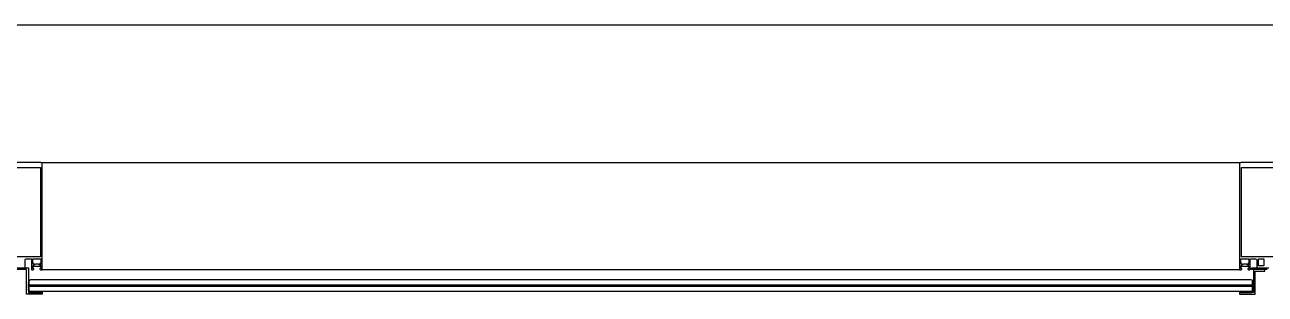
# Model space of a CAD drawing. Header units: inches. Extents: x 19839 to 37459, y -6108 to 838.
# Drawn here: x 34129.2 to 34273.2, y -4469.8 to -4438.5 of the extents above; entities that cross this region are included whole.
import ezdxf

# ---------------------------------------------------------------- set-up
doc = ezdxf.new("R2010")
doc.units = ezdxf.units.IN
doc.header["$MEASUREMENT"] = 0
doc.layers.add('01_Existing Wall Hatch', color=251, linetype='Continuous')
doc.layers.add('AVM100_CEPHE_CELIK-TASIYICI-YATAY', color=112, linetype='Continuous')

# ---------------------------------------------------------------- blocks, each defined once
blk = doc.blocks.new('asma 2')
at = {"color": 0}
for p, q in [((38552.1, 3637.95, 0), (38547.39, 3637.95, 0)), ((38552.1, 3637.95, 0), (38691.39, 3637.95)), ((38552.21, 3637.91, 0), (38552.1, 3637.95, 0)), ((38552.25, 3637.8, 0), (38552.21, 3637.91, 0)), ((38552.25, 3625.45, 0), (38552.25, 3637.8, 0)), ((38691.29, 3637.9, 0), (38691.25, 3637.8, 0)), ((38691.25, 3637.8, 0), (38691.25, 3625.45, 0)), ((38691.39, 3637.95, 0), (38691.29, 3637.9, 0)), ((38696.1, 3637.95, 0), (38691.39, 3637.95, 0)), ((38547.46, 3637.37, 0), (38552.04, 3637.37, 0)), ((38552.04, 3637.37, 0), (38552.04, 3626.98, 0)), ((38691.46, 3626.98, 0), (38691.46, 3637.37, 0)), ((38691.46, 3637.37, 0), (38696.04, 3637.37, 0)), ((38552.04, 3626.98, 0), (38547.46, 3626.98, 0)), ((38550.25, 3626.6, 0), (38550.31, 3626.72, 0)), ((38550.25, 3625.68, 0), (38550.25, 3626.6, 0)), ((38550.31, 3626.72, 0), (38550.4, 3626.75, 0)), ((38550.4, 3626.75, 0), (38550.96, 3626.75, 0)), ((38550.96, 3626.75, 0), (38551.01, 3626.7, 0)), ((38551.01, 3626.7, 0), (38551.01, 3625.49, 0)), ((38551.16, 3626.75, 0), (38551.61, 3626.75, 0)), ((38551.16, 3626.18, 0), (38551.16, 3626.75, 0)), ((38551.28, 3626.18, 0), (38551.16, 3626.18, 0)), ((38551.21, 3626, 0), (38551.22, 3626.06, 0)), ((38551.25, 3625.97, 0), (38551.21, 3626, 0)), ((38551.22, 3626.06, 0), (38551.28, 3626.12, 0)), ((38551.29, 3625.99, 0), (38551.25, 3625.97, 0)), ((38551.28, 3626.12, 0), (38551.28, 3626.18, 0)), ((38551.39, 3626.09, 0), (38551.29, 3625.99, 0)), ((38551.46, 3626.12, 0), (38551.39, 3626.09, 0)), ((38551.8, 3626.12, 0), (38551.46, 3626.12, 0)), ((38551.61, 3626.75, 0), (38551.63, 3626.77, 0)), ((38551.63, 3626.77, 0), (38551.66, 3626.75, 0)), ((38551.66, 3626.75, 0), (38552.1, 3626.75, 0)), ((38551.87, 3626.09, 0), (38551.8, 3626.12, 0)), ((38551.98, 3625.99, 0), (38551.87, 3626.09, 0)), ((38552.1, 3626.18, 0), (38551.98, 3626.18, 0)), ((38551.98, 3626.18, 0), (38551.98, 3626.12, 0)), ((38551.98, 3626.12, 0), (38552.05, 3626.06, 0)), ((38552.01, 3625.97, 0), (38551.98, 3625.99, 0)), ((38552.06, 3626, 0), (38552.01, 3625.97, 0)), ((38552.05, 3626.06, 0), (38552.06, 3626, 0)), ((38552.1, 3626.75, 0), (38552.1, 3626.18, 0)), ((38691.4, 3626.18, 0), (38691.4, 3626.75, 0)), ((38691.4, 3626.75, 0), (38691.85, 3626.75, 0)), ((38691.52, 3626.18, 0), (38691.4, 3626.18, 0)), ((38691.45, 3626, 0), (38691.46, 3626.06, 0)), ((38691.49, 3625.97, 0), (38691.45, 3626, 0)), ((38696.04, 3626.98, 0), (38691.46, 3626.98, 0)), ((38691.46, 3626.06, 0), (38691.52, 3626.12, 0)), ((38691.53, 3625.99, 0), (38691.49, 3625.97, 0)), ((38691.52, 3626.12, 0), (38691.52, 3626.18, 0)), ((38691.63, 3626.09, 0), (38691.53, 3625.99, 0)), ((38691.7, 3626.12, 0), (38691.63, 3626.09, 0)), ((38692.04, 3626.12, 0), (38691.7, 3626.12, 0)), ((38691.85, 3626.75, 0), (38691.87, 3626.77, 0)), ((38691.87, 3626.77, 0), (38691.9, 3626.75, 0)), ((38691.9, 3626.75, 0), (38692.34, 3626.75, 0)), ((38692.11, 3626.09, 0), (38692.04, 3626.12, 0)), ((38692.22, 3625.99, 0), (38692.11, 3626.09, 0)), ((38692.34, 3626.18, 0), (38692.22, 3626.18, 0)), ((38692.22, 3626.18, 0), (38692.22, 3626.12, 0)), ((38692.22, 3626.12, 0), (38692.29, 3626.06, 0)), ((38692.25, 3625.97, 0), (38692.22, 3625.99, 0)), ((38692.3, 3626, 0), (38692.25, 3625.97, 0)), ((38692.29, 3626.06, 0), (38692.3, 3626, 0)), ((38692.34, 3626.75, 0), (38692.34, 3626.18, 0)), ((38692.49, 3626.7, 0), (38692.54, 3626.75, 0)), ((38692.49, 3625.49, 0), (38692.49, 3626.7, 0)), ((38692.54, 3626.75, 0), (38693.1, 3626.75, 0)), ((38693.1, 3626.75, 0), (38693.22, 3626.7, 0)), ((38693.22, 3626.7, 0), (38693.25, 3626.6, 0)), ((38693.25, 3626.6, 0), (38693.25, 3625.68, 0)), ((38693.43, 3626.7, 0), (38693.48, 3626.75, 0)), ((38693.43, 3625.96, 0), (38693.43, 3626.7, 0)), ((38693.48, 3625.91, 0), (38693.43, 3625.96, 0)), ((38693.48, 3626.75, 0), (38694.02, 3626.75, 0)), ((38694.02, 3626.75, 0), (38694.07, 3626.7, 0)), ((38694.07, 3625.96, 0), (38694.02, 3625.91, 0)), ((38694.07, 3626.7, 0), (38694.07, 3625.96, 0)), ((38548.64, 3625.68, 0), (38550.64, 3625.68, 0)), ((38550.44, 3625.48, 0), (38548.64, 3625.48, 0)), ((38550.44, 3622.62, 0), (38550.44, 3625.48, 0)), ((38550.64, 3625.68, 0), (38550.64, 3622.82, 0)), ((38551.01, 3625.49, 0), (38551.06, 3625.44, 0)), ((38551.06, 3625.44, 0), (38551.19, 3625.44, 0)), ((38551.16, 3625.59, 0), (38551.16, 3625.86, 0)), ((38551.16, 3625.86, 0), (38551.61, 3625.86, 0)), ((38551.28, 3625.59, 0), (38551.16, 3625.59, 0)), ((38551.19, 3625.44, 0), (38551.28, 3625.53, 0)), ((38551.28, 3625.53, 0), (38551.28, 3625.59, 0)), ((38551.61, 3625.86, 0), (38551.63, 3625.88, 0)), ((38551.63, 3625.88, 0), (38551.66, 3625.86, 0)), ((38551.66, 3625.86, 0), (38552.1, 3625.86, 0)), ((38552.1, 3625.59, 0), (38551.98, 3625.59, 0)), ((38551.98, 3625.59, 0), (38551.98, 3625.53, 0)), ((38551.98, 3625.53, 0), (38552.06, 3625.45, 0)), ((38552.06, 3625.45, 0), (38552.25, 3625.45, 0)), ((38552.1, 3625.86, 0), (38552.1, 3625.59, 0)), ((38691.24, 3625.45), (38552.24, 3625.45, 0)), ((38691.25, 3625.45, 0), (38691.44, 3625.45, 0)), ((38691.4, 3625.59, 0), (38691.4, 3625.86, 0)), ((38691.4, 3625.86, 0), (38691.85, 3625.86, 0)), ((38691.52, 3625.59, 0), (38691.4, 3625.59, 0)), ((38691.44, 3625.45, 0), (38691.52, 3625.53, 0)), ((38691.52, 3625.53, 0), (38691.52, 3625.59, 0)), ((38691.85, 3625.86, 0), (38691.87, 3625.88, 0)), ((38691.87, 3625.88, 0), (38691.9, 3625.86, 0)), ((38691.9, 3625.86, 0), (38692.34, 3625.86, 0)), ((38692.34, 3625.59, 0), (38692.22, 3625.59, 0)), ((38692.22, 3625.59, 0), (38692.22, 3625.53, 0)), ((38692.22, 3625.53, 0), (38692.31, 3625.44, 0)), ((38692.31, 3625.44, 0), (38692.44, 3625.44, 0)), ((38692.34, 3625.86, 0), (38692.34, 3625.59, 0)), ((38692.44, 3625.44, 0), (38692.49, 3625.49, 0)), ((38692.64, 3625.68, 0), (38694.64, 3625.68, 0)), ((38692.64, 3625.48, 0), (38692.64, 3625.68, 0)), ((38694.44, 3625.48, 0), (38692.64, 3625.48, 0)), ((38694.2, 3625.48, 0), (38692.86, 3625.48, 0)), ((38692.86, 3625.48, 0), (38692.86, 3622.82, 0)), ((38693.06, 3622.62, 0), (38693.06, 3625.28, 0)), ((38693.06, 3625.28, 0), (38694.2, 3625.28, 0)), ((38694.02, 3625.91, 0), (38693.48, 3625.91, 0)), ((38694.2, 3625.28, 0), (38694.2, 3625.48, 0)), ((38550.64, 3624.13, 0), (38550.68, 3624.17, 0)), ((38550.64, 3624.09, 0), (38550.73, 3624.17, 0)), ((38550.74, 3624.17, 0), (38550.64, 3624.17, 0)), ((38550.64, 3624.17, 0), (38550.64, 3623.03, 0)), ((38550.64, 3624.04, 0), (38550.74, 3624.14, 0)), ((38550.74, 3624.04, 0), (38550.64, 3624.14, 0)), ((38550.64, 3624, 0), (38550.74, 3624.1, 0)), ((38550.74, 3624, 0), (38550.64, 3624.1, 0)), ((38550.64, 3623.95, 0), (38550.74, 3624.05, 0)), ((38550.74, 3623.95, 0), (38550.64, 3624.05, 0)), ((38550.64, 3623.91, 0), (38550.74, 3624.01, 0)), ((38550.74, 3623.91, 0), (38550.64, 3624.01, 0)), ((38550.64, 3623.86, 0), (38550.74, 3623.96, 0)), ((38550.74, 3623.86, 0), (38550.64, 3623.96, 0)), ((38550.64, 3623.82, 0), (38550.74, 3623.92, 0)), ((38550.74, 3623.82, 0), (38550.64, 3623.92, 0)), ((38550.64, 3623.77, 0), (38550.74, 3623.87, 0)), ((38550.74, 3623.77, 0), (38550.64, 3623.87, 0)), ((38550.64, 3623.73, 0), (38550.74, 3623.83, 0)), ((38550.74, 3623.73, 0), (38550.64, 3623.83, 0)), ((38550.64, 3623.68, 0), (38550.74, 3623.78, 0)), ((38550.74, 3623.68, 0), (38550.64, 3623.78, 0)), ((38550.64, 3623.64, 0), (38550.74, 3623.74, 0)), ((38550.74, 3623.64, 0), (38550.64, 3623.74, 0)), ((38550.64, 3623.59, 0), (38550.74, 3623.69, 0)), ((38550.74, 3623.59, 0), (38550.64, 3623.69, 0)), ((38550.64, 3623.55, 0), (38550.74, 3623.65, 0)), ((38550.74, 3623.55, 0), (38550.64, 3623.65, 0)), ((38550.64, 3623.5, 0), (38550.74, 3623.6, 0)), ((38550.74, 3623.5, 0), (38550.64, 3623.6, 0)), ((38550.64, 3623.46, 0), (38550.74, 3623.56, 0)), ((38550.74, 3623.46, 0), (38550.64, 3623.56, 0)), ((38550.64, 3623.41, 0), (38550.74, 3623.51, 0)), ((38550.74, 3623.41, 0), (38550.64, 3623.51, 0)), ((38550.64, 3623.37, 0), (38550.74, 3623.47, 0)), ((38550.74, 3623.37, 0), (38550.64, 3623.47, 0)), ((38550.64, 3623.32, 0), (38550.74, 3623.42, 0)), ((38550.74, 3623.32, 0), (38550.64, 3623.42, 0)), ((38550.64, 3623.28, 0), (38550.74, 3623.38, 0)), ((38550.74, 3623.28, 0), (38550.64, 3623.38, 0)), ((38550.64, 3623.23, 0), (38550.74, 3623.33, 0)), ((38550.74, 3623.23, 0), (38550.64, 3623.33, 0)), ((38550.64, 3623.19, 0), (38550.74, 3623.29, 0)), ((38550.74, 3623.19, 0), (38550.64, 3623.29, 0)), ((38550.64, 3623.14, 0), (38550.74, 3623.24, 0)), ((38550.74, 3623.14, 0), (38550.64, 3623.24, 0)), ((38550.64, 3623.1, 0), (38550.74, 3623.2, 0)), ((38550.74, 3623.1, 0), (38550.64, 3623.2, 0)), ((38550.64, 3623.05, 0), (38550.74, 3623.15, 0)), ((38550.74, 3623.05, 0), (38550.64, 3623.15, 0)), ((38550.72, 3623.03, 0), (38550.64, 3623.11, 0)), ((38550.68, 3623.03, 0), (38550.64, 3623.06, 0)), ((38550.74, 3624.09, 0), (38550.66, 3624.17, 0)), ((38550.67, 3623.03, 0), (38550.74, 3623.11, 0)), ((38550.74, 3624.13, 0), (38550.71, 3624.17, 0)), ((38550.71, 3623.03, 0), (38550.74, 3623.06, 0)), ((38550.84, 3624.27, 0), (38550.74, 3624.17, 0)), ((38550.74, 3623.02, 0), (38550.74, 3624.17, 0)), ((38550.74, 3623.03, 0), (38550.74, 3624.17, 0)), ((38692.74, 3623.67, 0), (38550.74, 3623.67, 0)), ((38692.74, 3623.52, 0), (38550.74, 3623.52, 0)), ((38692.64, 3624.27, 0), (38550.84, 3624.27, 0)), ((38692.66, 3624.27, 0), (38692.76, 3624.17, 0)), ((38692.76, 3623.02, 0), (38692.76, 3624.17, 0)), ((38692.76, 3624.13, 0), (38692.79, 3624.17, 0)), ((38692.76, 3624.09, 0), (38692.84, 3624.17, 0)), ((38692.76, 3624.17, 0), (38692.86, 3624.17, 0)), ((38692.76, 3623.03, 0), (38692.76, 3624.17, 0)), ((38692.86, 3624.04, 0), (38692.76, 3624.14, 0)), ((38692.76, 3624.04, 0), (38692.86, 3624.14, 0)), ((38692.86, 3624, 0), (38692.76, 3624.1, 0)), ((38692.76, 3624, 0), (38692.86, 3624.1, 0)), ((38692.86, 3623.95, 0), (38692.76, 3624.05, 0)), ((38692.76, 3623.95, 0), (38692.86, 3624.05, 0)), ((38692.86, 3623.91, 0), (38692.76, 3624.01, 0)), ((38692.76, 3623.91, 0), (38692.86, 3624.01, 0)), ((38692.86, 3623.86, 0), (38692.76, 3623.96, 0)), ((38692.76, 3623.86, 0), (38692.86, 3623.96, 0)), ((38692.86, 3623.82, 0), (38692.76, 3623.92, 0)), ((38692.76, 3623.82, 0), (38692.86, 3623.92, 0)), ((38692.86, 3623.77, 0), (38692.76, 3623.87, 0)), ((38692.76, 3623.77, 0), (38692.86, 3623.87, 0)), ((38692.86, 3623.73, 0), (38692.76, 3623.83, 0)), ((38692.76, 3623.73, 0), (38692.86, 3623.83, 0)), ((38692.86, 3623.68, 0), (38692.76, 3623.78, 0)), ((38692.76, 3623.68, 0), (38692.86, 3623.78, 0)), ((38692.86, 3623.64, 0), (38692.76, 3623.74, 0)), ((38692.76, 3623.64, 0), (38692.86, 3623.74, 0)), ((38692.86, 3623.59, 0), (38692.76, 3623.69, 0)), ((38692.76, 3623.59, 0), (38692.86, 3623.69, 0)), ((38692.86, 3623.55, 0), (38692.76, 3623.65, 0)), ((38692.76, 3623.55, 0), (38692.86, 3623.65, 0)), ((38692.86, 3623.5, 0), (38692.76, 3623.6, 0)), ((38692.76, 3623.5, 0), (38692.86, 3623.6, 0)), ((38692.86, 3623.46, 0), (38692.76, 3623.56, 0)), ((38692.76, 3623.46, 0), (38692.86, 3623.56, 0)), ((38692.86, 3623.41, 0), (38692.76, 3623.51, 0)), ((38692.76, 3623.41, 0), (38692.86, 3623.51, 0)), ((38692.86, 3623.37, 0), (38692.76, 3623.47, 0)), ((38692.76, 3623.37, 0), (38692.86, 3623.47, 0)), ((38692.86, 3623.32, 0), (38692.76, 3623.42, 0)), ((38692.76, 3623.32, 0), (38692.86, 3623.42, 0)), ((38692.86, 3623.28, 0), (38692.76, 3623.38, 0)), ((38692.76, 3623.28, 0), (38692.86, 3623.38, 0)), ((38692.86, 3623.23, 0), (38692.76, 3623.33, 0)), ((38692.76, 3623.23, 0), (38692.86, 3623.33, 0)), ((38692.86, 3623.19, 0), (38692.76, 3623.29, 0)), ((38692.76, 3623.19, 0), (38692.86, 3623.29, 0)), ((38692.86, 3623.14, 0), (38692.76, 3623.24, 0)), ((38692.76, 3623.14, 0), (38692.86, 3623.24, 0)), ((38692.86, 3623.1, 0), (38692.76, 3623.2, 0)), ((38692.76, 3623.1, 0), (38692.86, 3623.2, 0)), ((38692.86, 3623.05, 0), (38692.76, 3623.15, 0)), ((38692.76, 3623.05, 0), (38692.86, 3623.15, 0)), ((38692.84, 3623.03, 0), (38692.76, 3623.11, 0)), ((38692.79, 3623.03, 0), (38692.76, 3623.06, 0)), ((38692.86, 3624.09, 0), (38692.78, 3624.17, 0)), ((38692.78, 3623.03, 0), (38692.86, 3623.11, 0)), ((38692.86, 3624.13, 0), (38692.82, 3624.17, 0)), ((38692.83, 3623.03, 0), (38692.86, 3623.06, 0)), ((38692.86, 3624.17, 0), (38692.86, 3623.03, 0)), ((38552.25, 3622.62, 0), (38550.44, 3622.62, 0)), ((38550.64, 3623.03, 0), (38550.74, 3623.03, 0)), ((38550.64, 3622.82, 0), (38552.25, 3622.82, 0)), ((38550.84, 3622.92, 0), (38550.74, 3623.02, 0)), ((38692.64, 3622.92, 0), (38550.84, 3622.92, 0)), ((38550.84, 3622.9, 0), (38550.87, 3622.92, 0)), ((38550.84, 3622.85, 0), (38550.91, 3622.92, 0)), ((38550.84, 3622.92, 0), (38552.25, 3622.92, 0)), ((38550.84, 3622.82, 0), (38550.84, 3622.92, 0)), ((38550.94, 3622.82, 0), (38550.84, 3622.91, 0)), ((38550.89, 3622.82, 0), (38550.84, 3622.86, 0)), ((38550.85, 3622.82, 0), (38550.84, 3622.82, 0)), ((38552.25, 3622.82, 0), (38550.84, 3622.82, 0)), ((38550.85, 3622.82, 0), (38550.95, 3622.92, 0)), ((38550.98, 3622.82, 0), (38550.88, 3622.92, 0)), ((38550.9, 3622.82, 0), (38551, 3622.92, 0)), ((38551.03, 3622.82, 0), (38550.93, 3622.92, 0)), ((38550.94, 3622.82, 0), (38551.04, 3622.92, 0)), ((38551.07, 3622.82, 0), (38550.97, 3622.92, 0)), ((38550.99, 3622.82, 0), (38551.09, 3622.92, 0)), ((38551.12, 3622.82, 0), (38551.02, 3622.92, 0)), ((38551.03, 3622.82, 0), (38551.13, 3622.92, 0)), ((38551.16, 3622.82, 0), (38551.06, 3622.92, 0)), ((38551.08, 3622.82, 0), (38551.18, 3622.92, 0)), ((38551.21, 3622.82, 0), (38551.11, 3622.92, 0)), ((38551.12, 3622.82, 0), (38551.22, 3622.92, 0)), ((38551.25, 3622.82, 0), (38551.15, 3622.92, 0)), ((38551.17, 3622.82, 0), (38551.27, 3622.92, 0)), ((38551.3, 3622.82, 0), (38551.2, 3622.92, 0)), ((38551.21, 3622.82, 0), (38551.31, 3622.92, 0)), ((38551.34, 3622.82, 0), (38551.24, 3622.92, 0)), ((38551.26, 3622.82, 0), (38551.36, 3622.92, 0)), ((38551.39, 3622.82, 0), (38551.29, 3622.92, 0)), ((38551.3, 3622.82, 0), (38551.4, 3622.92, 0)), ((38551.43, 3622.82, 0), (38551.33, 3622.92, 0)), ((38551.35, 3622.82, 0), (38551.45, 3622.92, 0)), ((38551.48, 3622.82, 0), (38551.38, 3622.92, 0)), ((38551.39, 3622.82, 0), (38551.49, 3622.92, 0)), ((38551.52, 3622.82, 0), (38551.42, 3622.92, 0)), ((38551.44, 3622.82, 0), (38551.54, 3622.92, 0)), ((38551.57, 3622.82, 0), (38551.47, 3622.92, 0)), ((38551.48, 3622.82, 0), (38551.58, 3622.92, 0)), ((38551.61, 3622.82, 0), (38551.51, 3622.92, 0)), ((38551.53, 3622.82, 0), (38551.63, 3622.92, 0)), ((38551.66, 3622.82, 0), (38551.56, 3622.92, 0)), ((38551.57, 3622.82, 0), (38551.67, 3622.92, 0)), ((38551.7, 3622.82, 0), (38551.6, 3622.92, 0)), ((38551.62, 3622.82, 0), (38551.72, 3622.92, 0)), ((38551.75, 3622.82, 0), (38551.65, 3622.92, 0)), ((38551.66, 3622.82, 0), (38551.76, 3622.92, 0)), ((38551.79, 3622.82, 0), (38551.69, 3622.92, 0)), ((38551.71, 3622.82, 0), (38551.81, 3622.92, 0)), ((38551.84, 3622.82, 0), (38551.74, 3622.92, 0)), ((38551.75, 3622.82, 0), (38551.85, 3622.92, 0)), ((38551.88, 3622.82, 0), (38551.78, 3622.92, 0)), ((38551.8, 3622.82, 0), (38551.9, 3622.92, 0)), ((38551.93, 3622.82, 0), (38551.83, 3622.92, 0)), ((38551.84, 3622.82, 0), (38551.94, 3622.92, 0)), ((38551.97, 3622.82, 0), (38551.87, 3622.92, 0)), ((38551.89, 3622.82, 0), (38551.99, 3622.92, 0)), ((38552.02, 3622.82, 0), (38551.92, 3622.92, 0)), ((38551.93, 3622.82, 0), (38552.03, 3622.92, 0)), ((38552.06, 3622.82, 0), (38551.96, 3622.92, 0)), ((38551.98, 3622.82, 0), (38552.08, 3622.92, 0)), ((38552.1, 3622.82, 0), (38552, 3622.92, 0)), ((38552.02, 3622.82, 0), (38552.12, 3622.92, 0)), ((38552.15, 3622.82, 0), (38552.05, 3622.92, 0)), ((38552.07, 3622.82, 0), (38552.17, 3622.92, 0)), ((38552.19, 3622.82, 0), (38552.09, 3622.92, 0)), ((38552.11, 3622.82, 0), (38552.21, 3622.92, 0)), ((38552.24, 3622.82, 0), (38552.14, 3622.92, 0)), ((38552.16, 3622.82, 0), (38552.25, 3622.91, 0)), ((38552.25, 3622.85, 0), (38552.18, 3622.92, 0)), ((38552.2, 3622.82, 0), (38552.25, 3622.87, 0)), ((38552.25, 3622.89, 0), (38552.23, 3622.92, 0)), ((38552.25, 3622.92, 0), (38552.25, 3622.82, 0)), ((38552.25, 3622.82, 0), (38552.25, 3622.82, 0)), ((38552.25, 3622.82, 0), (38552.25, 3622.62, 0)), ((38691.25, 3622.89, 0), (38691.27, 3622.92, 0)), ((38691.25, 3622.85, 0), (38691.32, 3622.92, 0)), ((38692.66, 3622.92, 0), (38691.25, 3622.92, 0)), ((38691.25, 3622.92, 0), (38691.25, 3622.82, 0)), ((38691.35, 3622.82, 0), (38691.25, 3622.91, 0)), ((38691.3, 3622.82, 0), (38691.25, 3622.87, 0)), ((38691.26, 3622.82, 0), (38691.25, 3622.82, 0)), ((38691.25, 3622.82, 0), (38692.66, 3622.82, 0)), ((38692.86, 3622.82, 0), (38691.25, 3622.82, 0)), ((38691.25, 3622.82, 0), (38691.25, 3622.62, 0)), ((38691.25, 3622.62, 0), (38693.06, 3622.62, 0)), ((38691.26, 3622.82, 0), (38691.36, 3622.92, 0)), ((38691.39, 3622.82, 0), (38691.29, 3622.92, 0)), ((38691.31, 3622.82, 0), (38691.41, 3622.92, 0)), ((38691.44, 3622.82, 0), (38691.34, 3622.92, 0)), ((38691.35, 3622.82, 0), (38691.45, 3622.92, 0)), ((38691.48, 3622.82, 0), (38691.38, 3622.92, 0)), ((38691.4, 3622.82, 0), (38691.5, 3622.92, 0)), ((38691.53, 3622.82, 0), (38691.43, 3622.92, 0)), ((38691.44, 3622.82, 0), (38691.54, 3622.92, 0)), ((38691.57, 3622.82, 0), (38691.47, 3622.92, 0)), ((38691.49, 3622.82, 0), (38691.59, 3622.92, 0)), ((38691.62, 3622.82, 0), (38691.52, 3622.92, 0)), ((38691.53, 3622.82, 0), (38691.63, 3622.92, 0)), ((38691.66, 3622.82, 0), (38691.56, 3622.92, 0)), ((38691.58, 3622.82, 0), (38691.68, 3622.92, 0)), ((38691.7, 3622.82, 0), (38691.6, 3622.92, 0)), ((38691.62, 3622.82, 0), (38691.72, 3622.92, 0)), ((38691.75, 3622.82, 0), (38691.65, 3622.92, 0)), ((38691.67, 3622.82, 0), (38691.77, 3622.92, 0)), ((38691.79, 3622.82, 0), (38691.69, 3622.92, 0)), ((38691.71, 3622.82, 0), (38691.81, 3622.92, 0)), ((38691.84, 3622.82, 0), (38691.74, 3622.92, 0)), ((38691.76, 3622.82, 0), (38691.86, 3622.92, 0)), ((38691.88, 3622.82, 0), (38691.78, 3622.92, 0)), ((38691.8, 3622.82, 0), (38691.9, 3622.92, 0)), ((38691.93, 3622.82, 0), (38691.83, 3622.92, 0)), ((38691.85, 3622.82, 0), (38691.95, 3622.92, 0)), ((38691.97, 3622.82, 0), (38691.87, 3622.92, 0)), ((38691.89, 3622.82, 0), (38691.99, 3622.92, 0)), ((38692.02, 3622.82, 0), (38691.92, 3622.92, 0)), ((38691.94, 3622.82, 0), (38692.04, 3622.92, 0)), ((38692.06, 3622.82, 0), (38691.96, 3622.92, 0)), ((38691.98, 3622.82, 0), (38692.08, 3622.92, 0)), ((38692.11, 3622.82, 0), (38692.01, 3622.92, 0)), ((38692.03, 3622.82, 0), (38692.13, 3622.92, 0)), ((38692.15, 3622.82, 0), (38692.05, 3622.92, 0)), ((38692.07, 3622.82, 0), (38692.17, 3622.92, 0)), ((38692.2, 3622.82, 0), (38692.1, 3622.92, 0)), ((38692.12, 3622.82, 0), (38692.22, 3622.92, 0)), ((38692.24, 3622.82, 0), (38692.14, 3622.92, 0)), ((38692.16, 3622.82, 0), (38692.26, 3622.92, 0)), ((38692.29, 3622.82, 0), (38692.19, 3622.92, 0)), ((38692.21, 3622.82, 0), (38692.31, 3622.92, 0)), ((38692.33, 3622.82, 0), (38692.23, 3622.92, 0)), ((38692.25, 3622.82, 0), (38692.35, 3622.92, 0)), ((38692.38, 3622.82, 0), (38692.28, 3622.92, 0)), ((38692.3, 3622.82, 0), (38692.4, 3622.92, 0)), ((38692.42, 3622.82, 0), (38692.32, 3622.92, 0)), ((38692.34, 3622.82, 0), (38692.44, 3622.92, 0)), ((38692.47, 3622.82, 0), (38692.37, 3622.92, 0)), ((38692.39, 3622.82, 0), (38692.49, 3622.92, 0)), ((38692.51, 3622.82, 0), (38692.41, 3622.92, 0)), ((38692.43, 3622.82, 0), (38692.53, 3622.92, 0)), ((38692.56, 3622.82, 0), (38692.46, 3622.92, 0)), ((38692.48, 3622.82, 0), (38692.58, 3622.92, 0)), ((38692.6, 3622.82, 0), (38692.5, 3622.92, 0)), ((38692.52, 3622.82, 0), (38692.62, 3622.92, 0)), ((38692.65, 3622.82, 0), (38692.55, 3622.92, 0)), ((38692.57, 3622.82, 0), (38692.66, 3622.91, 0)), ((38692.66, 3622.85, 0), (38692.59, 3622.92, 0)), ((38692.61, 3622.82, 0), (38692.66, 3622.86, 0)), ((38692.66, 3622.9, 0), (38692.64, 3622.92, 0)), ((38692.65, 3622.82, 0), (38692.66, 3622.82, 0)), ((38692.66, 3622.92, 0), (38692.76, 3623.02, 0)), ((38692.66, 3622.82, 0), (38692.66, 3622.92, 0)), ((38692.86, 3623.03, 0), (38692.76, 3623.03, 0))]:
    blk.add_line(p, q, dxfattribs=at)
at = {"layer": 'AVM100_CEPHE_CELIK-TASIYICI-YATAY', "color": 0}
blk.add_line((38358.74, 3653.95, 0), (38830.24, 3653.95, 0), dxfattribs=at)
blk.add_line((38358.74, 3653.95, 0), (38830.24, 3653.95, 0), dxfattribs=at)

msp = doc.modelspace()

# ---------------------------------------------------------------- block references
at = {"layer": '01_Existing Wall Hatch'}
msp.add_blockref('asma 2', (-4421, -8092.45, 0), dxfattribs=at)

doc.saveas('drawing.dxf')
